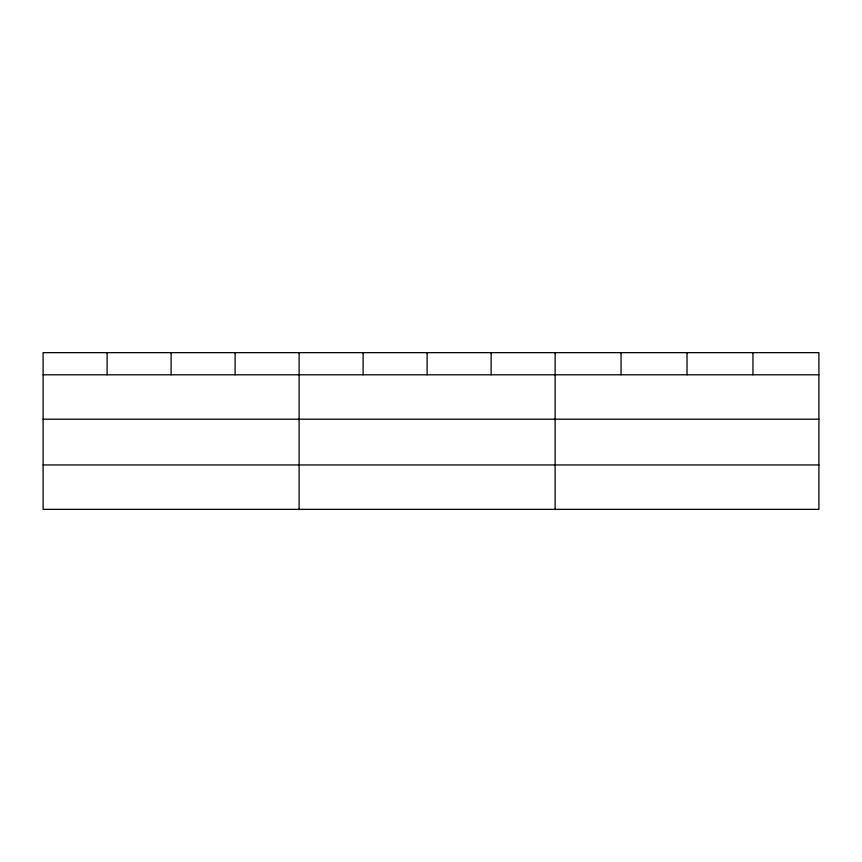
<?xml version="1.0" encoding="UTF-8"?>
<svg xmlns="http://www.w3.org/2000/svg" width="862" height="862" viewBox="0 0 862 862"><rect width="100%" height="100%" fill="white"/><g stroke="black" fill="none" stroke-linecap="round" stroke-linejoin="round"><path stroke-width="1.29" d="M818.9 419.201L818.9 352.644L43.1 352.644L43.1 509.356L818.9 509.356L818.9 419.201L43.1 419.201M43.1 374.798L818.9 374.798M43.1 464.952L818.9 464.952M752.957 352.644L752.957 374.798M687.014 352.644L687.014 374.798M621.071 352.644L621.071 374.798M555.128 352.644L555.128 509.356M491.124 352.644L491.124 374.798M427.121 352.644L427.121 374.798M363.117 352.644L363.117 374.798M299.114 352.644L299.114 509.356M235.11 352.644L235.11 374.798M171.107 352.644L171.107 374.798M107.103 352.644L107.103 374.798"/></g></svg>
